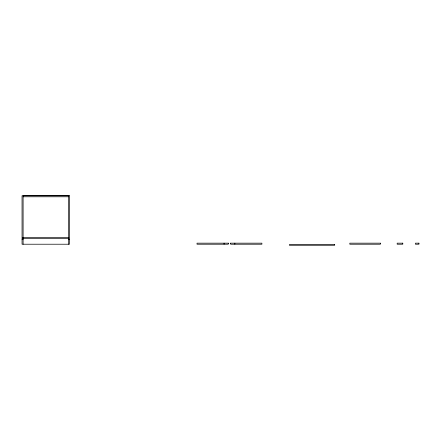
<?xml version="1.0" encoding="UTF-8"?>
<svg xmlns="http://www.w3.org/2000/svg" width="441" height="441" viewBox="0 0 441 441"><rect width="100%" height="100%" fill="white"/><g stroke="black" fill="none" stroke-linecap="round" stroke-linejoin="round"><path stroke-width="0.66" d="M228.289 243.515L228.289 243.162L197.017 243.162L197.017 244.22L228.289 244.215L228.289 243.162M230.632 243.515L230.632 243.162L261.904 243.162L261.904 244.22L230.632 244.22L230.632 243.162M23.103 196.785L68.432 196.78M22.756 237.545L68.785 237.539L68.785 238.598L22.756 238.598L22.756 237.545L23.108 237.545M22.056 239.303L23.108 239.303L23.108 238.598L23.108 244.22M68.432 239.298L69.485 239.298M234.849 243.162L234.849 244.215M224.072 243.162L224.072 244.215M68.432 238.074L68.432 195.727L23.103 195.727L23.108 238.074M68.432 238.598L68.432 244.22M69.491 195.727L22.05 195.732L22.056 244.22L69.491 244.22L69.485 195.727M380.39 243.162L349.812 243.162L349.812 244.22L380.39 244.22L380.39 243.162M402.793 243.162L397.17 243.162L397.17 244.22L402.793 244.22L402.793 243.162M418.95 243.162L415.439 243.162L415.439 244.22L418.95 244.22L418.95 243.162M334.708 244.568L289.379 244.568L289.379 245.273L334.708 245.273L334.708 244.568"/></g></svg>
